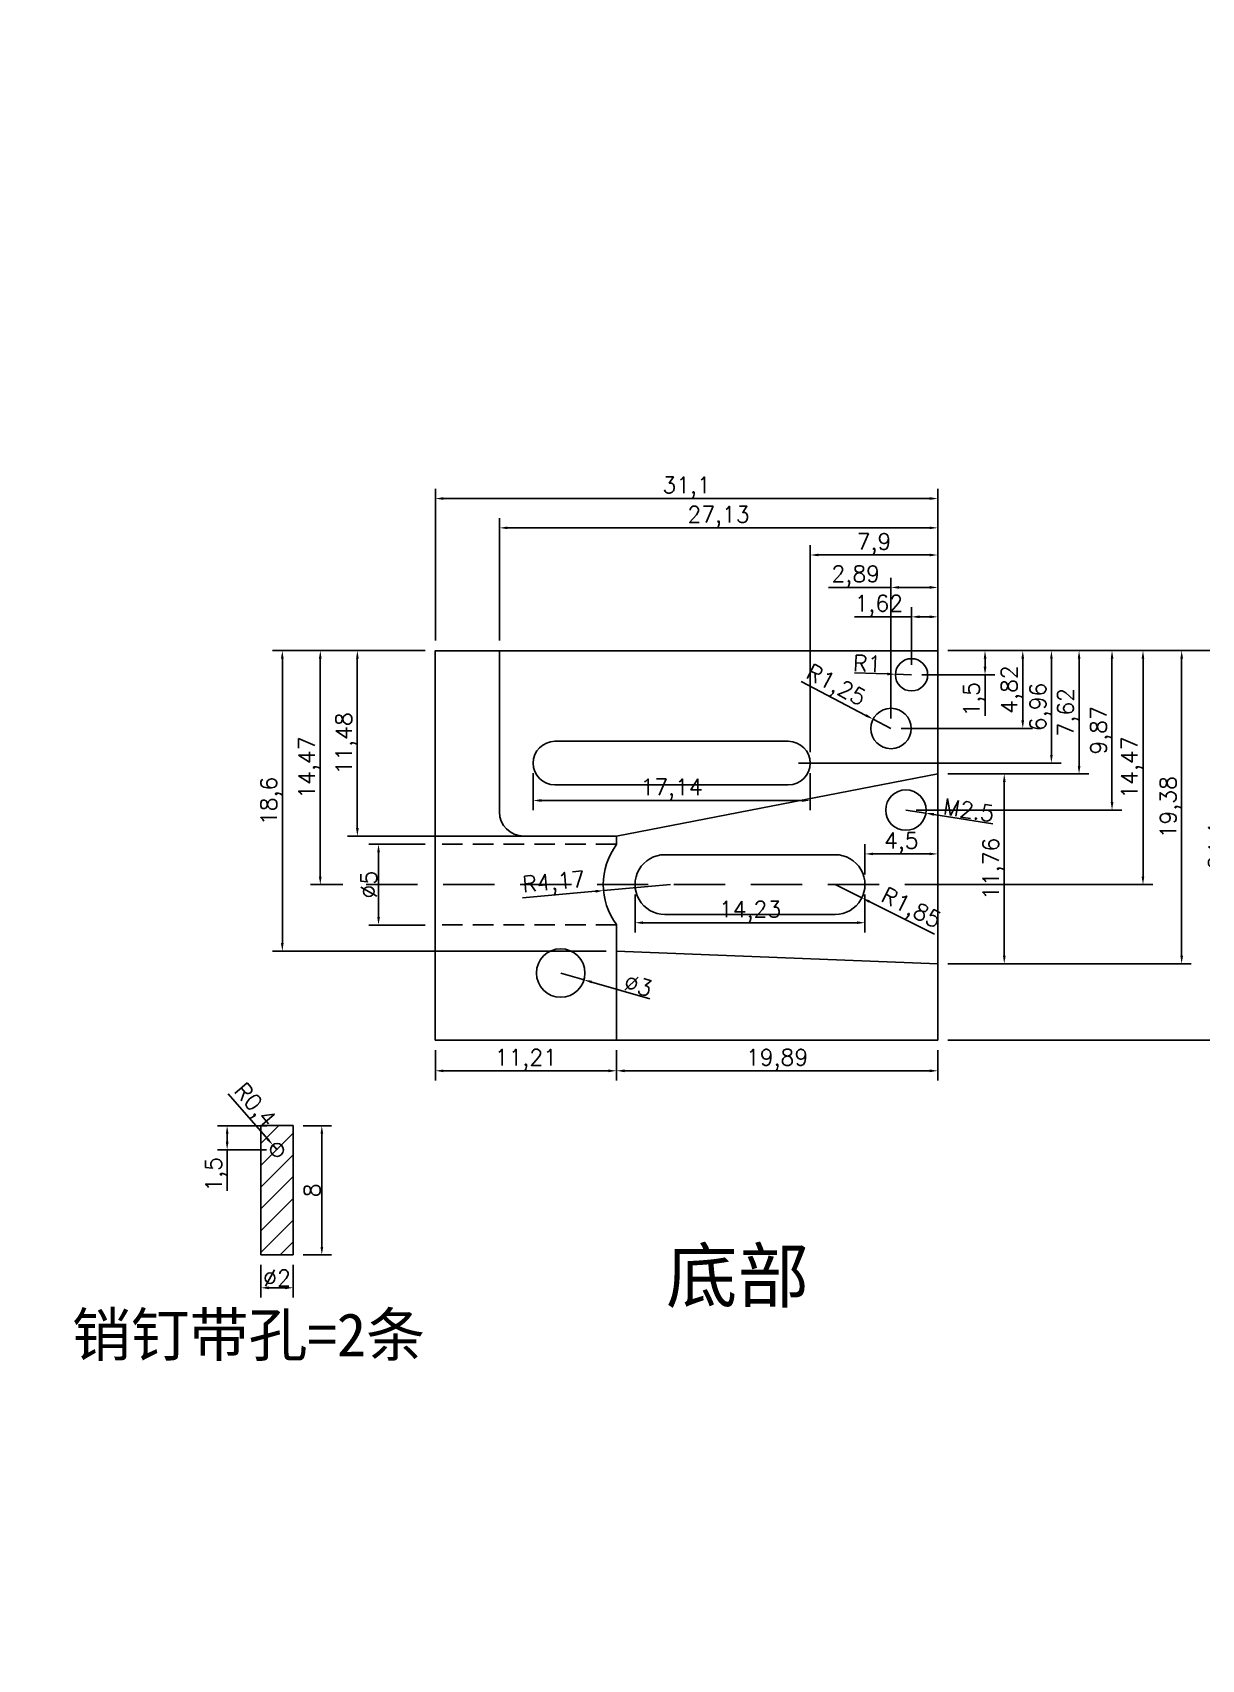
# Model space of a CAD drawing. Header units: millimetres. Extents: x 6817 to 10425, y -2870 to -164.
# Drawn here: x 9767.7 to 9840.1, y -640.4 to -539.7 of the extents above; entities that cross this region are included whole.
import ezdxf

# ---------------------------------------------------------------- set-up
doc = ezdxf.new("R2010")
doc.units = ezdxf.units.MM
doc.linetypes.add('HIDDEN', pattern=[9.525, 6.35, -3.175])
doc.layers.add('图层2', color=108, linetype='Continuous')
doc.styles.get("Standard").update_dxf_attribs({"font": 'txt', "bigfont": 'gbcbig.shx'})
doc.dimstyles.new('ISO-25', dxfattribs={"dimtxt": 1, "dimasz": 0.5, "dimexe": 0.6, "dimexo": 0.625, "dimgap": 0.1, "dimtad": 1, "dimtxsty": 'Standard', "dimcen": 2.5, "dimadec": 0, "dimazin": 0, "dimtfac": 1, "dimtmove": 0, "dimatfit": 3, "dimfxl": 1, "dimarcsym": 0})

# ---------------------------------------------------------------- blocks, each defined once
blk = doc.blocks.new('*D1187')
at = {"layer": 'Defpoints', "color": 0, "linetype": 'ByBlock', "transparency": 16777216}
for p in [(9800.42, -597.92), (9801.86, -598.34)]:
    blk.add_point(p, dxfattribs=at)
at = {"layer": '图层2', "color": 0, "linetype": 'ByBlock', "lineweight": -2, "transparency": 16777216}
for p, q in [((9800.42, -597.92), (9801.86, -598.34)), ((9805.94, -599.52), (9802.34, -598.48))]:
    blk.add_line(p, q, dxfattribs=at)
at = {"layer": '图层2', "color": 0, "linetype": 'ByBlock', "transparency": 16777216}
blk.add_solid([(9802.36, -598.4), (9802.31, -598.56), (9801.86, -598.34)], dxfattribs=at)
at = {"layer": '图层2', "color": 0, "linetype": 'ByBlock', "transparency": 16777216, "insert": (9805.21, -598.69), "char_height": 1, "attachment_point": 5, "rotation": 343.8826}
blk.add_mtext('%%C3', dxfattribs=at)
blk = doc.blocks.new('*D1188')
at = {"layer": 'Defpoints', "color": 0, "linetype": 'ByBlock', "transparency": 16777216}
for p in [(9817.4, -592.45), (9819.06, -593.27)]:
    blk.add_point(p, dxfattribs=at)
at = {"layer": '图层2', "color": 0, "linetype": 'ByBlock', "lineweight": -2, "transparency": 16777216}
for p, q in [((9817.4, -592.45), (9819.06, -593.27)), ((9823.56, -595.51), (9819.51, -593.49))]:
    blk.add_line(p, q, dxfattribs=at)
at = {"layer": '图层2', "color": 0, "linetype": 'ByBlock', "transparency": 16777216}
blk.add_solid([(9819.54, -593.42), (9819.47, -593.57), (9819.06, -593.27)], dxfattribs=at)
at = {"layer": '图层2', "color": 0, "linetype": 'ByBlock', "transparency": 16777216, "insert": (9822.06, -594), "char_height": 1, "attachment_point": 5, "rotation": 333.5368}
blk.add_mtext('R1,85', dxfattribs=at)
blk = doc.blocks.new('*D1189')
at = {"layer": 'Defpoints', "color": 0, "linetype": 'ByBlock', "transparency": 16777216}
for p in [(9821.78, -587.84), (9823.02, -588.03)]:
    blk.add_point(p, dxfattribs=at)
at = {"layer": '图层2', "color": 0, "linetype": 'ByBlock', "lineweight": -2, "transparency": 16777216}
for p, q in [((9821.78, -587.84), (9823.02, -588.03)), ((9827.17, -588.68), (9823.51, -588.11))]:
    blk.add_line(p, q, dxfattribs=at)
at = {"layer": '图层2', "color": 0, "linetype": 'ByBlock', "transparency": 16777216}
blk.add_solid([(9823.53, -588.02), (9823.5, -588.19), (9823.02, -588.03)], dxfattribs=at)
at = {"layer": '图层2', "color": 0, "linetype": 'ByBlock', "transparency": 16777216, "insert": (9825.68, -587.84), "char_height": 1, "attachment_point": 5, "rotation": 351.13}
blk.add_mtext('M2.5', dxfattribs=at)
blk = doc.blocks.new('*D1190')
at = {"layer": 'Defpoints', "color": 0, "linetype": 'ByBlock', "transparency": 16777216}
for p in [(9819.76, -582.21), (9820.86, -582.79)]:
    blk.add_point(p, dxfattribs=at)
at = {"layer": '图层2', "color": 0, "linetype": 'ByBlock', "lineweight": -2, "transparency": 16777216}
for p, q in [((9815.3, -579.88), (9819.31, -581.98)), ((9820.86, -582.79), (9819.76, -582.21))]:
    blk.add_line(p, q, dxfattribs=at)
at = {"layer": '图层2', "color": 0, "linetype": 'ByBlock', "transparency": 16777216}
blk.add_solid([(9819.35, -581.9), (9819.27, -582.05), (9819.76, -582.21)], dxfattribs=at)
at = {"layer": '图层2', "color": 0, "linetype": 'ByBlock', "transparency": 16777216, "insert": (9817.4, -580.21), "char_height": 1, "attachment_point": 5, "rotation": 332.3998}
blk.add_mtext('R1,25', dxfattribs=at)
blk = doc.blocks.new('*D1191')
at = {"layer": 'Defpoints', "color": 0, "linetype": 'ByBlock', "transparency": 16777216}
for p in [(9803.07, -592.82), (9807.22, -592.45)]:
    blk.add_point(p, dxfattribs=at)
at = {"layer": '图层2', "color": 0, "linetype": 'ByBlock', "lineweight": -2, "transparency": 16777216}
for p, q in [((9798.05, -593.27), (9802.57, -592.86)), ((9807.22, -592.45), (9803.07, -592.82))]:
    blk.add_line(p, q, dxfattribs=at)
at = {"layer": '图层2', "color": 0, "linetype": 'ByBlock', "transparency": 16777216}
blk.add_solid([(9802.56, -592.78), (9802.58, -592.95), (9803.07, -592.82)], dxfattribs=at)
at = {"layer": '图层2', "color": 0, "linetype": 'ByBlock', "transparency": 16777216, "insert": (9800, -592.41), "char_height": 1, "attachment_point": 5, "rotation": 5.1268}
blk.add_mtext('R4,17', dxfattribs=at)
blk = doc.blocks.new('*D1192')
at = {"layer": 'Defpoints', "color": 0, "linetype": 'ByBlock', "transparency": 16777216}
for p in [(9805.02, -592.45), (9819.25, -592.45), (9805.02, -594.81)]:
    blk.add_point(p, dxfattribs=at)
at = {"layer": '图层2', "color": 0, "linetype": 'ByBlock', "lineweight": -2, "transparency": 16777216}
for p, q in [((9805.02, -593.07), (9805.02, -595.41)), ((9819.25, -593.07), (9819.25, -595.41)), ((9818.75, -594.81), (9805.52, -594.81))]:
    blk.add_line(p, q, dxfattribs=at)
at = {"layer": '图层2', "color": 0, "linetype": 'ByBlock', "transparency": 16777216}
for points in [[(9805.52, -594.72), (9805.52, -594.89), (9805.02, -594.81)], [(9818.75, -594.72), (9818.75, -594.89), (9819.25, -594.81)]]:
    blk.add_solid(points, dxfattribs=at)
at = {"layer": '图层2', "color": 0, "linetype": 'ByBlock', "transparency": 16777216, "insert": (9812.14, -594.12), "char_height": 1, "attachment_point": 5}
blk.add_mtext('14,23', dxfattribs=at)
blk = doc.blocks.new('*D1193')
at = {"layer": 'Defpoints', "color": 0, "linetype": 'ByBlock', "transparency": 16777216}
for p in [(9798.71, -584.93), (9815.86, -584.93), (9798.71, -587.24)]:
    blk.add_point(p, dxfattribs=at)
at = {"layer": '图层2', "color": 0, "linetype": 'ByBlock', "lineweight": -2, "transparency": 16777216}
for p, q in [((9798.71, -585.56), (9798.71, -587.84)), ((9815.86, -585.56), (9815.86, -587.84)), ((9815.36, -587.24), (9799.21, -587.24))]:
    blk.add_line(p, q, dxfattribs=at)
at = {"layer": '图层2', "color": 0, "linetype": 'ByBlock', "transparency": 16777216}
for points in [[(9799.21, -587.16), (9799.21, -587.33), (9798.71, -587.24)], [(9815.36, -587.16), (9815.36, -587.33), (9815.86, -587.24)]]:
    blk.add_solid(points, dxfattribs=at)
at = {"layer": '图层2', "color": 0, "linetype": 'ByBlock', "transparency": 16777216, "insert": (9807.28, -586.56), "char_height": 1, "attachment_point": 5}
blk.add_mtext('17,14', dxfattribs=at)
blk = doc.blocks.new('*D1194')
at = {"layer": 'Defpoints', "color": 0, "linetype": 'ByBlock', "transparency": 16777216}
for p in [(9823.76, -577.97), (9822.13, -579.47), (9826.68, -579.47)]:
    blk.add_point(p, dxfattribs=at)
at = {"layer": '图层2', "color": 0, "linetype": 'ByBlock', "lineweight": -2, "transparency": 16777216}
for p, q in [((9824.38, -577.97), (9827.28, -577.97)), ((9826.68, -578.47), (9826.68, -578.97)), ((9822.76, -579.47), (9827.28, -579.47)), ((9826.68, -579.47), (9826.68, -582))]:
    blk.add_line(p, q, dxfattribs=at)
at = {"layer": '图层2', "color": 0, "linetype": 'ByBlock', "transparency": 16777216}
for points in [[(9826.6, -578.47), (9826.77, -578.47), (9826.68, -577.97)], [(9826.6, -578.97), (9826.77, -578.97), (9826.68, -579.47)]]:
    blk.add_solid(points, dxfattribs=at)
at = {"layer": '图层2', "color": 0, "linetype": 'ByBlock', "transparency": 16777216, "insert": (9826, -580.98), "char_height": 1, "attachment_point": 5, "rotation": 90}
blk.add_mtext('1,5', dxfattribs=at)
blk = doc.blocks.new('*D1195')
at = {"layer": 'Defpoints', "color": 0, "linetype": 'ByBlock', "transparency": 16777216}
for p in [(9823.76, -577.97), (9820.86, -582.79), (9829.02, -582.79)]:
    blk.add_point(p, dxfattribs=at)
at = {"layer": '图层2', "color": 0, "linetype": 'ByBlock', "lineweight": -2, "transparency": 16777216}
for p, q in [((9824.38, -577.97), (9829.62, -577.97)), ((9829.02, -578.47), (9829.02, -582.29)), ((9821.49, -582.79), (9829.62, -582.79))]:
    blk.add_line(p, q, dxfattribs=at)
at = {"layer": '图层2', "color": 0, "linetype": 'ByBlock', "transparency": 16777216}
for points in [[(9828.93, -578.47), (9829.1, -578.47), (9829.02, -577.97)], [(9828.93, -582.29), (9829.1, -582.29), (9829.02, -582.79)]]:
    blk.add_solid(points, dxfattribs=at)
at = {"layer": '图层2', "color": 0, "linetype": 'ByBlock', "transparency": 16777216, "insert": (9828.33, -580.38), "char_height": 1, "attachment_point": 5, "rotation": 90}
blk.add_mtext('4,82', dxfattribs=at)
blk = doc.blocks.new('*D710')
at = {"layer": 'Defpoints', "color": 0, "linetype": 'ByBlock', "transparency": 16777216}
for p in [(9823.76, -577.97), (9814.51, -584.93), (9830.79, -584.93)]:
    blk.add_point(p, dxfattribs=at)
at = {"layer": '图层2', "color": 0, "linetype": 'ByBlock', "lineweight": -2, "transparency": 16777216}
for p, q in [((9824.38, -577.97), (9831.39, -577.97)), ((9830.79, -578.47), (9830.79, -584.43)), ((9815.13, -584.93), (9831.39, -584.93))]:
    blk.add_line(p, q, dxfattribs=at)
at = {"layer": '图层2', "color": 0, "linetype": 'ByBlock', "transparency": 16777216}
for points in [[(9830.71, -578.47), (9830.87, -578.47), (9830.79, -577.97)], [(9830.71, -584.43), (9830.87, -584.43), (9830.79, -584.93)]]:
    blk.add_solid(points, dxfattribs=at)
at = {"layer": '图层2', "color": 0, "linetype": 'ByBlock', "transparency": 16777216, "insert": (9830.11, -581.45), "char_height": 1, "attachment_point": 5, "rotation": 90}
blk.add_mtext('6,96', dxfattribs=at)
blk = doc.blocks.new('*D711')
at = {"layer": 'Defpoints', "color": 0, "linetype": 'ByBlock', "transparency": 16777216}
for p in [(9823.76, -577.97), (9821.78, -587.84), (9834.54, -587.84)]:
    blk.add_point(p, dxfattribs=at)
at = {"layer": '图层2', "color": 0, "linetype": 'ByBlock', "lineweight": -2, "transparency": 16777216}
for p, q in [((9824.38, -577.97), (9835.14, -577.97)), ((9834.54, -578.47), (9834.54, -587.34)), ((9822.41, -587.84), (9835.14, -587.84))]:
    blk.add_line(p, q, dxfattribs=at)
at = {"layer": '图层2', "color": 0, "linetype": 'ByBlock', "transparency": 16777216}
for points in [[(9834.46, -578.47), (9834.63, -578.47), (9834.54, -577.97)], [(9834.46, -587.34), (9834.63, -587.34), (9834.54, -587.84)]]:
    blk.add_solid(points, dxfattribs=at)
at = {"layer": '图层2', "color": 0, "linetype": 'ByBlock', "transparency": 16777216, "insert": (9833.86, -582.9), "char_height": 1, "attachment_point": 5, "rotation": 90}
blk.add_mtext('9,87', dxfattribs=at)
blk = doc.blocks.new('*D1196')
at = {"layer": 'Defpoints', "color": 0, "linetype": 'ByBlock', "transparency": 16777216}
for p in [(9823.76, -577.97), (9823.76, -592.45), (9836.46, -592.45)]:
    blk.add_point(p, dxfattribs=at)
at = {"layer": '图层2', "color": 0, "linetype": 'ByBlock', "lineweight": -2, "transparency": 16777216}
for p, q in [((9824.38, -577.97), (9837.06, -577.97)), ((9836.46, -578.47), (9836.46, -591.95)), ((9824.38, -592.45), (9837.06, -592.45))]:
    blk.add_line(p, q, dxfattribs=at)
at = {"layer": '图层2', "color": 0, "linetype": 'ByBlock', "transparency": 16777216}
for points in [[(9836.37, -578.47), (9836.54, -578.47), (9836.46, -577.97)], [(9836.37, -591.95), (9836.54, -591.95), (9836.46, -592.45)]]:
    blk.add_solid(points, dxfattribs=at)
at = {"layer": '图层2', "color": 0, "linetype": 'ByBlock', "transparency": 16777216, "insert": (9835.77, -585.21), "char_height": 1, "attachment_point": 5, "rotation": 90}
blk.add_mtext('14,47', dxfattribs=at)
blk = doc.blocks.new('*D1197')
at = {"layer": 'Defpoints', "color": 0, "linetype": 'ByBlock', "transparency": 16777216}
for p in [(9823.76, -577.97), (9823.76, -602.07), (9841.84, -602.07)]:
    blk.add_point(p, dxfattribs=at)
at = {"layer": '图层2', "color": 0, "linetype": 'ByBlock', "lineweight": -2, "transparency": 16777216}
for p, q in [((9824.38, -577.97), (9842.44, -577.97)), ((9841.84, -578.47), (9841.84, -601.57)), ((9824.38, -602.07), (9842.44, -602.07))]:
    blk.add_line(p, q, dxfattribs=at)
at = {"layer": '图层2', "color": 0, "linetype": 'ByBlock', "transparency": 16777216}
for points in [[(9841.76, -578.47), (9841.93, -578.47), (9841.84, -577.97)], [(9841.76, -601.57), (9841.93, -601.57), (9841.84, -602.07)]]:
    blk.add_solid(points, dxfattribs=at)
at = {"layer": '图层2', "color": 0, "linetype": 'ByBlock', "transparency": 16777216, "insert": (9841.16, -590.02), "char_height": 1, "attachment_point": 5, "rotation": 90}
blk.add_mtext('24,1', dxfattribs=at)
blk = doc.blocks.new('*D1198')
at = {"layer": 'Defpoints', "color": 0, "linetype": 'ByBlock', "transparency": 16777216}
for p in [(9823.76, -585.6), (9827.87, -585.6), (9823.76, -597.35)]:
    blk.add_point(p, dxfattribs=at)
at = {"layer": '图层2', "color": 0, "linetype": 'ByBlock', "lineweight": -2, "transparency": 16777216}
for p, q in [((9824.38, -585.6), (9828.47, -585.6)), ((9827.87, -596.85), (9827.87, -586.1)), ((9824.38, -597.35), (9828.47, -597.35))]:
    blk.add_line(p, q, dxfattribs=at)
at = {"layer": '图层2', "color": 0, "linetype": 'ByBlock', "transparency": 16777216}
for points in [[(9827.79, -586.1), (9827.96, -586.1), (9827.87, -585.6)], [(9827.79, -596.85), (9827.96, -596.85), (9827.87, -597.35)]]:
    blk.add_solid(points, dxfattribs=at)
at = {"layer": '图层2', "color": 0, "linetype": 'ByBlock', "transparency": 16777216, "insert": (9827.19, -591.47), "char_height": 1, "attachment_point": 5, "rotation": 90}
blk.add_mtext('11,76', dxfattribs=at)
blk = doc.blocks.new('*D712')
at = {"layer": 'Defpoints', "color": 0, "linetype": 'ByBlock', "transparency": 16777216}
for p in [(9822.13, -575.88), (9823.76, -577.97), (9822.13, -579.47)]:
    blk.add_point(p, dxfattribs=at)
at = {"layer": '图层2', "color": 0, "linetype": 'ByBlock', "lineweight": -2, "transparency": 16777216}
for p, q in [((9822.13, -575.88), (9818.6, -575.88)), ((9822.13, -578.84), (9822.13, -575.28)), ((9823.26, -575.88), (9822.63, -575.88)), ((9823.76, -577.35), (9823.76, -575.28))]:
    blk.add_line(p, q, dxfattribs=at)
at = {"layer": '图层2', "color": 0, "linetype": 'ByBlock', "transparency": 16777216}
for points in [[(9822.63, -575.79), (9822.63, -575.96), (9822.13, -575.88)], [(9823.26, -575.79), (9823.26, -575.96), (9823.76, -575.88)]]:
    blk.add_solid(points, dxfattribs=at)
at = {"layer": '图层2', "color": 0, "linetype": 'ByBlock', "transparency": 16777216, "insert": (9820.11, -575.19), "char_height": 1, "attachment_point": 5}
blk.add_mtext('1,62', dxfattribs=at)
blk = doc.blocks.new('*D713')
at = {"layer": 'Defpoints', "color": 0, "linetype": 'ByBlock', "transparency": 16777216}
for p in [(9820.86, -574.06), (9823.76, -577.97), (9820.86, -582.79)]:
    blk.add_point(p, dxfattribs=at)
at = {"layer": '图层2', "color": 0, "linetype": 'ByBlock', "lineweight": -2, "transparency": 16777216}
for p, q in [((9820.86, -582.16), (9820.86, -573.46)), ((9823.76, -577.35), (9823.76, -573.46)), ((9820.86, -574.06), (9817, -574.06)), ((9823.26, -574.06), (9821.36, -574.06))]:
    blk.add_line(p, q, dxfattribs=at)
at = {"layer": '图层2', "color": 0, "linetype": 'ByBlock', "transparency": 16777216}
for points in [[(9821.36, -573.97), (9821.36, -574.14), (9820.86, -574.06)], [(9823.26, -573.97), (9823.26, -574.14), (9823.76, -574.06)]]:
    blk.add_solid(points, dxfattribs=at)
at = {"layer": '图层2', "color": 0, "linetype": 'ByBlock', "transparency": 16777216, "insert": (9818.68, -573.37), "char_height": 1, "attachment_point": 5}
blk.add_mtext('2,89', dxfattribs=at)
blk = doc.blocks.new('*D1199')
at = {"layer": 'Defpoints', "color": 0, "linetype": 'ByBlock', "transparency": 16777216}
for p in [(9815.86, -572.05), (9815.86, -584.88), (9823.76, -584.58)]:
    blk.add_point(p, dxfattribs=at)
at = {"layer": '图层2', "color": 0, "linetype": 'ByBlock', "lineweight": -2, "transparency": 16777216}
for p, q in [((9815.86, -584.25), (9815.86, -571.45)), ((9823.76, -583.95), (9823.76, -571.45)), ((9823.26, -572.05), (9816.36, -572.05))]:
    blk.add_line(p, q, dxfattribs=at)
at = {"layer": '图层2', "color": 0, "linetype": 'ByBlock', "transparency": 16777216}
for points in [[(9816.36, -571.97), (9816.36, -572.13), (9815.86, -572.05)], [(9823.26, -571.97), (9823.26, -572.13), (9823.76, -572.05)]]:
    blk.add_solid(points, dxfattribs=at)
at = {"layer": '图层2', "color": 0, "linetype": 'ByBlock', "transparency": 16777216, "insert": (9819.81, -571.37), "char_height": 1, "attachment_point": 5}
blk.add_mtext('7,9', dxfattribs=at)
blk = doc.blocks.new('*D1200')
at = {"layer": 'Defpoints', "color": 0, "linetype": 'ByBlock', "transparency": 16777216}
for p in [(9819.25, -590.55), (9819.25, -592.45), (9823.76, -592.45)]:
    blk.add_point(p, dxfattribs=at)
at = {"layer": '图层2', "color": 0, "linetype": 'ByBlock', "lineweight": -2, "transparency": 16777216}
for p, q in [((9819.25, -591.82), (9819.25, -589.95)), ((9823.76, -591.82), (9823.76, -589.95)), ((9823.26, -590.55), (9819.75, -590.55))]:
    blk.add_line(p, q, dxfattribs=at)
at = {"layer": '图层2', "color": 0, "linetype": 'ByBlock', "transparency": 16777216}
for points in [[(9819.75, -590.47), (9819.75, -590.63), (9819.25, -590.55)], [(9823.26, -590.47), (9823.26, -590.63), (9823.76, -590.55)]]:
    blk.add_solid(points, dxfattribs=at)
at = {"layer": '图层2', "color": 0, "linetype": 'ByBlock', "transparency": 16777216, "insert": (9821.5, -589.87), "char_height": 1, "attachment_point": 5}
blk.add_mtext('4,5', dxfattribs=at)
blk = doc.blocks.new('*D1201')
at = {"layer": 'Defpoints', "color": 0, "linetype": 'ByBlock', "transparency": 16777216}
for p in [(9803.87, -602.07), (9823.76, -602.07), (9803.87, -603.97)]:
    blk.add_point(p, dxfattribs=at)
at = {"layer": '图层2', "color": 0, "linetype": 'ByBlock', "lineweight": -2, "transparency": 16777216}
for p, q in [((9803.87, -602.7), (9803.87, -604.57)), ((9823.76, -602.7), (9823.76, -604.57)), ((9823.26, -603.97), (9804.37, -603.97))]:
    blk.add_line(p, q, dxfattribs=at)
at = {"layer": '图层2', "color": 0, "linetype": 'ByBlock', "transparency": 16777216}
for points in [[(9804.37, -603.89), (9804.37, -604.06), (9803.87, -603.97)], [(9823.26, -603.89), (9823.26, -604.06), (9823.76, -603.97)]]:
    blk.add_solid(points, dxfattribs=at)
at = {"layer": '图层2', "color": 0, "linetype": 'ByBlock', "transparency": 16777216, "insert": (9813.81, -603.29), "char_height": 1, "attachment_point": 5}
blk.add_mtext('19,89', dxfattribs=at)
blk = doc.blocks.new('*D714')
at = {"layer": 'Defpoints', "color": 0, "linetype": 'ByBlock', "transparency": 16777216}
for p in [(9792.66, -602.07), (9803.87, -602.07), (9792.66, -603.97)]:
    blk.add_point(p, dxfattribs=at)
at = {"layer": '图层2', "color": 0, "linetype": 'ByBlock', "lineweight": -2, "transparency": 16777216}
for p, q in [((9792.66, -602.7), (9792.66, -604.57)), ((9803.87, -602.7), (9803.87, -604.57)), ((9803.37, -603.97), (9793.16, -603.97))]:
    blk.add_line(p, q, dxfattribs=at)
at = {"layer": '图层2', "color": 0, "linetype": 'ByBlock', "transparency": 16777216}
for points in [[(9793.16, -603.89), (9793.16, -604.06), (9792.66, -603.97)], [(9803.37, -603.89), (9803.37, -604.06), (9803.87, -603.97)]]:
    blk.add_solid(points, dxfattribs=at)
at = {"layer": '图层2', "color": 0, "linetype": 'ByBlock', "transparency": 16777216, "insert": (9798.26, -603.29), "char_height": 1, "attachment_point": 5}
blk.add_mtext('11,21', dxfattribs=at)
blk = doc.blocks.new('*D715')
at = {"layer": 'Defpoints', "color": 0, "linetype": 'ByBlock', "transparency": 16777216}
for p in [(9789.14, -589.95), (9792.66, -589.95), (9792.66, -594.95)]:
    blk.add_point(p, dxfattribs=at)
at = {"layer": '图层2', "color": 0, "linetype": 'ByBlock', "lineweight": -2, "transparency": 16777216}
for p, q in [((9792.03, -589.95), (9788.54, -589.95)), ((9789.14, -594.45), (9789.14, -590.45)), ((9792.03, -594.95), (9788.54, -594.95))]:
    blk.add_line(p, q, dxfattribs=at)
at = {"layer": '图层2', "color": 0, "linetype": 'ByBlock', "transparency": 16777216}
for points in [[(9789.06, -590.45), (9789.23, -590.45), (9789.14, -589.95)], [(9789.06, -594.45), (9789.23, -594.45), (9789.14, -594.95)]]:
    blk.add_solid(points, dxfattribs=at)
at = {"layer": '图层2', "color": 0, "linetype": 'ByBlock', "transparency": 16777216, "insert": (9788.54, -592.45), "char_height": 1, "attachment_point": 5, "rotation": 90}
blk.add_mtext('%%C5', dxfattribs=at)
blk = doc.blocks.new('*D1202')
at = {"layer": 'Defpoints', "color": 0, "linetype": 'ByBlock', "transparency": 16777216}
for p in [(9821.13, -579.43), (9822.13, -579.47)]:
    blk.add_point(p, dxfattribs=at)
at = {"layer": '图层2', "color": 0, "linetype": 'ByBlock', "lineweight": -2, "transparency": 16777216}
for p, q in [((9818.6, -579.34), (9820.63, -579.41)), ((9822.13, -579.47), (9821.13, -579.43))]:
    blk.add_line(p, q, dxfattribs=at)
at = {"layer": '图层2', "color": 0, "linetype": 'ByBlock', "transparency": 16777216}
blk.add_solid([(9820.64, -579.33), (9820.63, -579.5), (9821.13, -579.43)], dxfattribs=at)
at = {"layer": '图层2', "color": 0, "linetype": 'ByBlock', "transparency": 16777216, "insert": (9819.39, -578.77), "char_height": 1, "attachment_point": 5, "rotation": 357.9373}
blk.add_mtext('R1', dxfattribs=at)
blk = doc.blocks.new('*D1203')
at = {"layer": 'Defpoints', "color": 0, "linetype": 'ByBlock', "transparency": 16777216}
for p in [(9796.62, -570.37), (9796.62, -577.97), (9823.76, -577.97)]:
    blk.add_point(p, dxfattribs=at)
at = {"layer": '图层2', "color": 0, "linetype": 'ByBlock', "lineweight": -2, "transparency": 16777216}
for p, q in [((9796.62, -577.35), (9796.62, -569.77)), ((9823.76, -577.35), (9823.76, -569.77)), ((9823.26, -570.37), (9797.12, -570.37))]:
    blk.add_line(p, q, dxfattribs=at)
at = {"layer": '图层2', "color": 0, "linetype": 'ByBlock', "transparency": 16777216}
for points in [[(9797.12, -570.29), (9797.12, -570.45), (9796.62, -570.37)], [(9823.26, -570.29), (9823.26, -570.45), (9823.76, -570.37)]]:
    blk.add_solid(points, dxfattribs=at)
at = {"layer": '图层2', "color": 0, "linetype": 'ByBlock', "transparency": 16777216, "insert": (9810.19, -569.69), "char_height": 1, "attachment_point": 5}
blk.add_mtext('27,13', dxfattribs=at)
blk = doc.blocks.new('*D1204')
at = {"layer": 'Defpoints', "color": 0, "linetype": 'ByBlock', "transparency": 16777216}
for p in [(9792.66, -568.56), (9792.66, -577.97), (9823.76, -577.97)]:
    blk.add_point(p, dxfattribs=at)
at = {"layer": '图层2', "color": 0, "linetype": 'ByBlock', "lineweight": -2, "transparency": 16777216}
for p, q in [((9792.66, -577.35), (9792.66, -567.96)), ((9823.26, -568.56), (9793.16, -568.56)), ((9823.76, -577.35), (9823.76, -567.96))]:
    blk.add_line(p, q, dxfattribs=at)
at = {"layer": '图层2', "color": 0, "linetype": 'ByBlock', "transparency": 16777216}
for points in [[(9793.16, -568.47), (9793.16, -568.64), (9792.66, -568.56)], [(9823.26, -568.47), (9823.26, -568.64), (9823.76, -568.56)]]:
    blk.add_solid(points, dxfattribs=at)
at = {"layer": '图层2', "color": 0, "linetype": 'ByBlock', "transparency": 16777216, "insert": (9808.21, -567.87), "char_height": 1, "attachment_point": 5}
blk.add_mtext('31,1', dxfattribs=at)
blk = doc.blocks.new('*D1205')
at = {"layer": 'Defpoints', "color": 0, "linetype": 'ByBlock', "transparency": 16777216}
for p in [(9792.66, -577.97), (9787.83, -589.45), (9799.29, -589.45)]:
    blk.add_point(p, dxfattribs=at)
at = {"layer": '图层2', "color": 0, "linetype": 'ByBlock', "lineweight": -2, "transparency": 16777216}
for p, q in [((9792.03, -577.97), (9787.23, -577.97)), ((9787.83, -578.47), (9787.83, -588.95)), ((9798.66, -589.45), (9787.23, -589.45))]:
    blk.add_line(p, q, dxfattribs=at)
at = {"layer": '图层2', "color": 0, "linetype": 'ByBlock', "transparency": 16777216}
for points in [[(9787.75, -578.47), (9787.92, -578.47), (9787.83, -577.97)], [(9787.75, -588.95), (9787.92, -588.95), (9787.83, -589.45)]]:
    blk.add_solid(points, dxfattribs=at)
at = {"layer": '图层2', "color": 0, "linetype": 'ByBlock', "transparency": 16777216, "insert": (9787.15, -583.71), "char_height": 1, "attachment_point": 5, "rotation": 90}
blk.add_mtext('11,48', dxfattribs=at)
blk = doc.blocks.new('*D716')
at = {"layer": 'Defpoints', "color": 0, "linetype": 'ByBlock', "transparency": 16777216}
for p in [(9792.66, -577.97), (9785.54, -592.45), (9787.56, -592.45)]:
    blk.add_point(p, dxfattribs=at)
at = {"layer": '图层2', "color": 0, "linetype": 'ByBlock', "lineweight": -2, "transparency": 16777216}
for p, q in [((9792.03, -577.97), (9784.94, -577.97)), ((9785.54, -578.47), (9785.54, -591.95)), ((9786.93, -592.45), (9784.94, -592.45))]:
    blk.add_line(p, q, dxfattribs=at)
at = {"layer": '图层2', "color": 0, "linetype": 'ByBlock', "transparency": 16777216}
for points in [[(9785.45, -578.47), (9785.62, -578.47), (9785.54, -577.97)], [(9785.45, -591.95), (9785.62, -591.95), (9785.54, -592.45)]]:
    blk.add_solid(points, dxfattribs=at)
at = {"layer": '图层2', "color": 0, "linetype": 'ByBlock', "transparency": 16777216, "insert": (9784.85, -585.21), "char_height": 1, "attachment_point": 5, "rotation": 90}
blk.add_mtext('14,47', dxfattribs=at)
blk = doc.blocks.new('*D717')
at = {"layer": 'Defpoints', "color": 0, "linetype": 'ByBlock', "transparency": 16777216}
for p in [(9823.76, -577.97), (9823.76, -585.6), (9832.5, -585.6)]:
    blk.add_point(p, dxfattribs=at)
at = {"layer": '图层2', "color": 0, "linetype": 'ByBlock', "lineweight": -2, "transparency": 16777216}
for p, q in [((9824.38, -577.97), (9833.1, -577.97)), ((9832.5, -578.47), (9832.5, -585.1)), ((9824.38, -585.6), (9833.1, -585.6))]:
    blk.add_line(p, q, dxfattribs=at)
at = {"layer": '图层2', "color": 0, "linetype": 'ByBlock', "transparency": 16777216}
for points in [[(9832.42, -578.47), (9832.59, -578.47), (9832.5, -577.97)], [(9832.42, -585.1), (9832.59, -585.1), (9832.5, -585.6)]]:
    blk.add_solid(points, dxfattribs=at)
at = {"layer": '图层2', "color": 0, "linetype": 'ByBlock', "transparency": 16777216, "insert": (9831.82, -581.78), "char_height": 1, "attachment_point": 5, "rotation": 90}
blk.add_mtext('7,62', dxfattribs=at)
blk = doc.blocks.new('*D718')
at = {"layer": 'Defpoints', "color": 0, "linetype": 'ByBlock', "transparency": 16777216}
for p in [(9823.76, -577.97), (9823.76, -597.35), (9838.85, -597.35)]:
    blk.add_point(p, dxfattribs=at)
at = {"layer": '图层2', "color": 0, "linetype": 'ByBlock', "lineweight": -2, "transparency": 16777216}
for p, q in [((9824.38, -577.97), (9839.45, -577.97)), ((9838.85, -578.47), (9838.85, -596.85)), ((9824.38, -597.35), (9839.45, -597.35))]:
    blk.add_line(p, q, dxfattribs=at)
at = {"layer": '图层2', "color": 0, "linetype": 'ByBlock', "transparency": 16777216}
for points in [[(9838.77, -578.47), (9838.94, -578.47), (9838.85, -577.97)], [(9838.77, -596.85), (9838.94, -596.85), (9838.85, -597.35)]]:
    blk.add_solid(points, dxfattribs=at)
at = {"layer": '图层2', "color": 0, "linetype": 'ByBlock', "transparency": 16777216, "insert": (9838.17, -587.66), "char_height": 1, "attachment_point": 5, "rotation": 90}
blk.add_mtext('19,38', dxfattribs=at)
blk = doc.blocks.new('*D1206')
at = {"layer": 'Defpoints', "color": 0, "linetype": 'ByBlock', "transparency": 16777216}
for p in [(9792.66, -577.97), (9783.19, -596.57), (9803.87, -596.57)]:
    blk.add_point(p, dxfattribs=at)
at = {"layer": '图层2', "color": 0, "linetype": 'ByBlock', "lineweight": -2, "transparency": 16777216}
for p, q in [((9792.03, -577.97), (9782.59, -577.97)), ((9783.19, -578.47), (9783.19, -596.07)), ((9803.24, -596.57), (9782.59, -596.57))]:
    blk.add_line(p, q, dxfattribs=at)
at = {"layer": '图层2', "color": 0, "linetype": 'ByBlock', "transparency": 16777216}
for points in [[(9783.1, -578.47), (9783.27, -578.47), (9783.19, -577.97)], [(9783.1, -596.07), (9783.27, -596.07), (9783.19, -596.57)]]:
    blk.add_solid(points, dxfattribs=at)
at = {"layer": '图层2', "color": 0, "linetype": 'ByBlock', "transparency": 16777216, "insert": (9782.5, -587.27), "char_height": 1, "attachment_point": 5, "rotation": 90}
blk.add_mtext('18,6', dxfattribs=at)
blk = doc.blocks.new('*D1207')
at = {"layer": 'Defpoints', "color": 0, "linetype": 'ByBlock', "transparency": 16777216}
for p in [(9781.86, -615.37), (9783.86, -615.37), (9781.86, -617.4)]:
    blk.add_point(p, dxfattribs=at)
at = {"layer": '图层2', "color": 0, "linetype": 'ByBlock', "lineweight": -2, "transparency": 16777216}
for p, q in [((9781.86, -615.99), (9781.86, -618)), ((9783.86, -615.99), (9783.86, -618)), ((9783.36, -617.4), (9782.36, -617.4))]:
    blk.add_line(p, q, dxfattribs=at)
at = {"layer": '图层2', "color": 0, "linetype": 'ByBlock', "transparency": 16777216}
for points in [[(9782.36, -617.32), (9782.36, -617.49), (9781.86, -617.4)], [(9783.36, -617.32), (9783.36, -617.49), (9783.86, -617.4)]]:
    blk.add_solid(points, dxfattribs=at)
at = {"layer": '图层2', "color": 0, "linetype": 'ByBlock', "transparency": 16777216, "insert": (9782.86, -616.8), "char_height": 1, "attachment_point": 5}
blk.add_mtext('%%C2', dxfattribs=at)
blk = doc.blocks.new('*D1208')
at = {"layer": 'Defpoints', "color": 0, "linetype": 'ByBlock', "transparency": 16777216}
for p in [(9783.86, -607.37), (9783.86, -615.37), (9785.63, -615.37)]:
    blk.add_point(p, dxfattribs=at)
at = {"layer": '图层2', "color": 0, "linetype": 'ByBlock', "lineweight": -2, "transparency": 16777216}
for p, q in [((9784.48, -607.37), (9786.23, -607.37)), ((9785.63, -607.87), (9785.63, -614.87)), ((9784.48, -615.37), (9786.23, -615.37))]:
    blk.add_line(p, q, dxfattribs=at)
at = {"layer": '图层2', "color": 0, "linetype": 'ByBlock', "transparency": 16777216}
for points in [[(9785.55, -607.87), (9785.72, -607.87), (9785.63, -607.37)], [(9785.55, -614.87), (9785.72, -614.87), (9785.63, -615.37)]]:
    blk.add_solid(points, dxfattribs=at)
at = {"layer": '图层2', "color": 0, "linetype": 'ByBlock', "transparency": 16777216, "insert": (9785.03, -611.37), "char_height": 1, "attachment_point": 5, "rotation": 90}
blk.add_mtext('8', dxfattribs=at)
blk = doc.blocks.new('*D1209')
at = {"layer": 'Defpoints', "color": 0, "linetype": 'ByBlock', "transparency": 16777216}
for p in [(9782.86, -607.37), (9779.77, -608.86), (9782.83, -608.86)]:
    blk.add_point(p, dxfattribs=at)
at = {"layer": '图层2', "color": 0, "linetype": 'ByBlock', "lineweight": -2, "transparency": 16777216}
for p, q in [((9782.23, -607.37), (9779.17, -607.37)), ((9779.77, -607.87), (9779.77, -608.36)), ((9782.2, -608.86), (9779.17, -608.86)), ((9779.77, -608.86), (9779.77, -611.4))]:
    blk.add_line(p, q, dxfattribs=at)
at = {"layer": '图层2', "color": 0, "linetype": 'ByBlock', "transparency": 16777216}
for points in [[(9779.69, -607.87), (9779.86, -607.87), (9779.77, -607.37)], [(9779.69, -608.36), (9779.86, -608.36), (9779.77, -608.86)]]:
    blk.add_solid(points, dxfattribs=at)
at = {"layer": '图层2', "color": 0, "linetype": 'ByBlock', "transparency": 16777216, "insert": (9779.09, -610.38), "char_height": 1, "attachment_point": 5, "rotation": 90}
blk.add_mtext('1,5', dxfattribs=at)
blk = doc.blocks.new('*D1210')
at = {"layer": 'Defpoints', "color": 0, "linetype": 'ByBlock', "transparency": 16777216}
for p in [(9782.6, -608.56), (9782.86, -608.87)]:
    blk.add_point(p, dxfattribs=at)
at = {"layer": '图层2', "color": 0, "linetype": 'ByBlock', "lineweight": -2, "transparency": 16777216}
for p, q in [((9779.83, -605.4), (9782.27, -608.19)), ((9782.86, -608.87), (9782.6, -608.56))]:
    blk.add_line(p, q, dxfattribs=at)
at = {"layer": '图层2', "color": 0, "linetype": 'ByBlock', "transparency": 16777216}
blk.add_solid([(9782.33, -608.13), (9782.2, -608.24), (9782.6, -608.56)], dxfattribs=at)
at = {"layer": '图层2', "color": 0, "linetype": 'ByBlock', "transparency": 16777216, "insert": (9781.4, -606.16), "char_height": 1, "attachment_point": 5, "rotation": 311.1977}
blk.add_mtext('R0,4', dxfattribs=at)
blk = doc.blocks.new('*D2126')
at = {"layer": 'Defpoints', "color": 0, "linetype": 'ByBlock'}
for p in [(10223.66, -339.2), (10223.66, -344.88), (10247.6, -344.88)]:
    blk.add_point(p, dxfattribs=at)
at = {"layer": 'Defpoints', "color": 0, "linetype": 'ByBlock', "transparency": 16777216}
for p in [(8490.81, -2490.52), (8490.81, -2500.59), (8495.81, -2500.59)]:
    blk.add_point(p, dxfattribs=at)
at = {"layer": '图层2', "color": 0, "linetype": 'ByBlock', "lineweight": -2}
for p, q in [((10224.28, -339.2), (10248.2, -339.2)), ((10247.6, -339.7), (10247.6, -344.38)), ((10224.28, -344.88), (10248.2, -344.88))]:
    blk.add_line(p, q, dxfattribs=at)
at = {"layer": '图层2', "color": 0, "linetype": 'ByBlock', "lineweight": -2, "transparency": 16777216}
for p, q in [((8490.81, -2499.97), (8490.81, -2489.92)), ((8495.81, -2499.97), (8495.81, -2489.92)), ((8495.31, -2490.52), (8491.31, -2490.52))]:
    blk.add_line(p, q, dxfattribs=at)
at = {"layer": '图层2', "color": 0, "linetype": 'ByBlock'}
for points in [[(10247.52, -339.7), (10247.69, -339.7), (10247.6, -339.2)], [(10247.52, -344.38), (10247.69, -344.38), (10247.6, -344.88)]]:
    blk.add_solid(points, dxfattribs=at)
at = {"layer": '图层2', "color": 0, "linetype": 'ByBlock', "transparency": 16777216}
for points in [[(8491.31, -2490.44), (8491.31, -2490.6), (8490.81, -2490.52)], [(8495.31, -2490.44), (8495.31, -2490.6), (8495.81, -2490.52)]]:
    blk.add_solid(points, dxfattribs=at)
at = {"layer": '图层2', "color": 0, "linetype": 'ByBlock', "insert": (10246.92, -342.04), "char_height": 1, "attachment_point": 5, "rotation": 90}
blk.add_mtext('5,67', dxfattribs=at)
at = {"layer": '图层2', "color": 0, "linetype": 'ByBlock', "transparency": 16777216, "insert": (8493.31, -2489.17), "char_height": 2.5, "attachment_point": 5}
blk.add_mtext('5', dxfattribs=at)
blk = doc.blocks.new('*D2135')
at = {"layer": 'Defpoints', "color": 0, "linetype": 'ByBlock'}
for p in [(10217.81, -308.87), (10215.31, -322.35), (10217.81, -322.35), (8520.7, -2501.9), (8521.92, -2501.88), (8521.32, -2502.94), (8534.07, -2513.08), (8534.07, -2513.08)]:
    blk.add_point(p, dxfattribs=at)
at = {"layer": '图层2', "color": 0, "linetype": 'ByBlock', "lineweight": -2}
for p, q in [((10215.31, -321.73), (10215.31, -308.27)), ((10215.81, -308.87), (10217.31, -308.87)), ((10217.81, -321.73), (10217.81, -308.27)), ((8521.6, -2500.9), (8522.67, -2499.8)), ((8521.46, -2501.45), (8520.82, -2500.86)), ((8520.84, -2502.55), (8519.96, -2501.85))]:
    blk.add_line(p, q, dxfattribs=at)
for start, end in [(135.6492, 137.293), (138.9369, 139.8318)]:
    blk.add_arc((8534.07, -2513.08), 17.43, start, end, dxfattribs=at)
at = {"layer": '图层2', "color": 0, "linetype": 'ByBlock'}
for points in [[(10215.81, -308.79), (10215.81, -308.96), (10215.31, -308.87)], [(10217.31, -308.79), (10217.31, -308.96), (10217.81, -308.87)], [(8520.81, -2501.89), (8520.68, -2501.79), (8520.43, -2502.23)], [(8520.86, -2501.58), (8520.99, -2501.69), (8521.26, -2501.26)]]:
    blk.add_solid(points, dxfattribs=at)
at = {"layer": '图层2', "color": 0, "linetype": 'ByBlock', "insert": (10216.56, -308.19), "char_height": 1, "attachment_point": 5}
blk.add_mtext('2,5', dxfattribs=at)
at = {"layer": '图层2', "color": 0, "linetype": 'ByBlock', "insert": (8521.71, -2499.93), "char_height": 1, "attachment_point": 5, "rotation": 45.6492}
blk.add_mtext('4°', dxfattribs=at)
blk = doc.blocks.new('*D2136')
at = {"layer": 'Defpoints', "color": 0, "linetype": 'ByBlock'}
for p in [(10215.31, -305.16), (10187.99, -322.35), (10215.31, -322.35), (8518.44, -2501.94), (8521.32, -2502.94), (8518.95, -2504.56), (8534.07, -2513.08), (8534.07, -2513.08)]:
    blk.add_point(p, dxfattribs=at)
at = {"layer": '图层2', "color": 0, "linetype": 'ByBlock', "lineweight": -2}
for p, q in [((10187.99, -321.73), (10187.99, -304.56)), ((10215.31, -321.73), (10215.31, -304.56)), ((10188.49, -305.16), (10214.81, -305.16)), ((8520.84, -2502.55), (8518.59, -2500.76)), ((8518.41, -2504.25), (8516.83, -2503.36))]:
    blk.add_line(p, q, dxfattribs=at)
blk.add_arc((8534.07, -2513.08), 19.19, 142.9688, 149.0795, dxfattribs=at)
at = {"layer": '图层2', "color": 0, "linetype": 'ByBlock'}
for points in [[(10188.49, -305.08), (10188.49, -305.24), (10187.99, -305.16)], [(10214.81, -305.08), (10214.81, -305.24), (10215.31, -305.16)], [(8518.68, -2501.48), (8518.81, -2501.58), (8519.06, -2501.13)], [(8517.68, -2503.27), (8517.53, -2503.18), (8517.35, -2503.66)]]:
    blk.add_solid(points, dxfattribs=at)
at = {"layer": '图层2', "color": 0, "linetype": 'ByBlock', "insert": (10201.65, -304.48), "char_height": 1, "attachment_point": 5}
blk.add_mtext('27,32', dxfattribs=at)
at = {"layer": '图层2', "color": 0, "linetype": 'ByBlock', "insert": (8517.66, -2502.03), "char_height": 1, "attachment_point": 5, "rotation": 56.0242}
blk.add_mtext('9°', dxfattribs=at)

msp = doc.modelspace()

# ---------------------------------------------------------------- hatches: boundary and pattern name
at = {"layer": '图层2', "linetype": 'ByBlock'}
h = msp.add_hatch(dxfattribs=at)
h.set_pattern_fill('ANSI31', color=4, scale=0.3)
h.set_pattern_definition([(45, (7704.4069, 311.2295), (-0.6735192, 0.6735192), [])])
h.paths.add_polyline_path([(9783.859, -607.366), (9781.859, -607.366), (9781.859, -615.366), (9783.859, -615.366)])
h.paths.add_polyline_path([(9779.618, -605.39), (9781.923, -608.024), (9783.177, -606.926), (9780.872, -604.293)], flags=9)

# ---------------------------------------------------------------- linework, layer by layer
at = {"layer": '图层2', "color": 2, "linetype": 'ByBlock'}
for p, q in [((9796.623, -587.947), (9796.623, -577.971)), ((9823.756, -585.596), (9803.869, -589.447)), ((9803.869, -589.447), (9798.123, -589.447)), ((9803.869, -589.447), (9803.869, -589.967)), ((9803.869, -594.927), (9803.869, -602.073)), ((9806.869, -594.297), (9817.402, -594.297)), ((9806.869, -594.297), (9806.869, -594.297)), ((9806.87, -594.297), (9806.87, -594.297)), ((9803.869, -596.573), (9823.756, -597.354))]:
    msp.add_line(p, q, dxfattribs=at)
at = {"layer": '图层2', "color": 1, "linetype": 'HIDDEN', "ltscale": 0.2}
for p, q in [((9803.869, -589.946), (9792.657, -589.946)), ((9803.869, -594.946), (9792.657, -594.946))]:
    msp.add_line(p, q, dxfattribs=at)
at = {"layer": '图层2', "color": 3, "linetype": 'HIDDEN', "ltscale": 0.5}
msp.add_line((9829.654, -592.446), (9785.762, -592.446), dxfattribs=at)
at = {"layer": '图层2', "color": 1, "linetype": 'ByBlock'}
for p, q in [((9783.859, -607.366), (9781.859, -607.366)), ((9781.859, -607.366), (9781.859, -615.366)), ((9783.859, -615.366), (9783.859, -607.366)), ((9781.859, -615.366), (9783.859, -615.366))]:
    msp.add_line(p, q, dxfattribs=at)
at = {"layer": '图层2', "color": 2, "linetype": 'ByBlock'}
msp.add_lwpolyline([(9823.756, -602.073), (9792.657, -602.073), (9792.657, -577.971), (9823.756, -577.971)], close=True, dxfattribs=at)
for points in [[(9814.506, -583.58, -1), (9814.506, -586.28), (9800.062, -586.28, -1), (9800.062, -583.58)], [(9806.87, -594.297), (9817.402, -594.297, 1.0003178), (9817.401, -590.597), (9806.869, -590.597, 1.0003178)]]:
    msp.add_lwpolyline(points, format="xyb", close=True, dxfattribs=at)
at = {"layer": '图层2', "color": 1, "linetype": 'ByBlock'}
for centre, radius in [((9822.131, -579.466), 1), ((9820.863, -582.788), 1.25), ((9800.416, -597.924), 1.5), ((9782.859, -608.866), 0.4)]:
    msp.add_circle(centre, radius, dxfattribs=at)
at = {"layer": '图层2', "color": 6, "linetype": 'ByBlock'}
msp.add_circle((9821.785, -587.837), 1.25, dxfattribs=at)
at = {"layer": '图层2', "color": 2, "linetype": 'ByBlock'}
for centre, radius, start, end in [((9798.123, -587.947), 1.5, 180, 270), ((9807.224, -592.447), 4.172, 143.52837, 216.47163)]:
    msp.add_arc(centre, radius, start, end, dxfattribs=at)

# ---------------------------------------------------------------- texts
at = {"color": 2, "insert": (9792.02, -618.971), "char_height": 2.67108, "width": 31.32319, "attachment_point": 3}
msp.add_mtext('{\\fSimSun|b0|i0|c134|p2;销钉带孔=2条}', dxfattribs=at)
at = {"layer": '图层2', "color": 6, "linetype": 'ByBlock', "insert": (9815.796, -615.027), "char_height": 3.25, "attachment_point": 3}
msp.add_mtext_dynamic_manual_height_columns('{\\fSimSun|b0|i0|c134|p2;\\C0;底部}', width=15.45396, gutter_width=12.5, heights=[0], dxfattribs=at)

# ---------------------------------------------------------------- dimensions: what is measured, and where the dimension line sits
at = {"layer": '图层2', "color": 2, "linetype": 'ByBlock'}
for base, p1, p2, picture, middle in [((10215.309, -305.16), (10187.985, -322.353), (10215.309, -322.353), '*D2136', (10201.647, -304.476)), ((10217.809, -308.872), (10215.309, -322.353), (10217.809, -322.353), '*D2135', (10216.559, -308.188))]:
    dim = msp.add_linear_dim(base=base, p1=p1, p2=p2, dimstyle='ISO-25', dxfattribs=at)
    dim.commit()
    dim.dimension.update_dxf_attribs({"geometry": picture, "text_midpoint": middle})
for base, p1, p2, picture, middle in [((10247.6033, -344.8767), (10223.6566, -339.202), (10223.6566, -344.8767), '*D2126', (10246.9199, -342.0394)), ((9779.772, -608.864), (9782.859, -607.366), (9782.829, -608.864), '*D1209', (9779.088, -610.381)), ((9785.634, -615.366), (9783.859, -607.366), (9783.859, -615.366), '*D1208', (9785.034, -611.366))]:
    dim = msp.add_linear_dim(base=base, p1=p1, p2=p2, angle=90, dimstyle='ISO-25', dxfattribs=at)
    dim.commit()
    dim.dimension.update_dxf_attribs({"geometry": picture, "text_midpoint": middle})
at = {"layer": '图层2', "color": 6, "linetype": 'ByBlock'}
for base, p1, p2, angle, picture, middle in [((9792.657, -568.557), (9823.756, -577.971), (9792.657, -577.971), 180, '*D1204', (9808.206, -567.873)), ((9815.855, -572.051), (9823.756, -584.579), (9815.855, -584.879), 180, '*D1199', (9819.805, -571.368)), ((9820.863, -574.055), (9823.756, -577.971), (9820.863, -582.788), 180, '*D713', (9818.68, -573.372)), ((9822.1314, -575.8758), (9823.7556, -577.9712), (9822.1314, -579.4665), 180, '*D712', (9820.1147, -575.1925)), ((9783.185, -596.573), (9792.657, -577.971), (9803.869, -596.573), 90, '*D1206', (9782.502, -587.272)), ((9785.5366, -592.4461), (9792.657, -577.9712), (9787.5563, -592.4461), 90, '*D716', (9784.8533, -585.2086)), ((9787.833, -589.447), (9792.657, -577.971), (9799.286, -589.447), 90, '*D1205', (9787.149, -583.709)), ((9830.791, -584.93), (9823.756, -577.971), (9814.506, -584.93), 270, '*D710', (9830.108, -581.451)), ((9829.016, -582.788), (9823.756, -577.971), (9820.863, -582.788), 270, '*D1195', (9828.332, -580.38)), ((9834.545, -587.837), (9823.756, -577.971), (9821.785, -587.837), 270, '*D711', (9833.862, -582.904)), ((9826.6818, -579.4665), (9823.7556, -577.9712), (9822.1314, -579.4665), 270, '*D1194', (9825.9984, -580.9832)), ((9836.4554, -592.4461), (9823.7556, -577.9712), (9823.7556, -592.4461), 270, '*D1196', (9835.7721, -585.2086)), ((9841.844, -602.073), (9823.756, -577.971), (9823.756, -602.073), 270, '*D1197', (9841.161, -590.022)), ((9832.503, -585.5956), (9823.7556, -577.9712), (9823.7556, -585.5956), 90, '*D717', (9831.8196, -581.7834)), ((9838.852, -597.354), (9823.756, -577.971), (9823.756, -597.354), 90, '*D718', (9838.169, -587.663)), ((9798.712, -587.244), (9815.856, -584.93), (9798.712, -584.93), 180, '*D1193', (9807.284, -586.56)), ((9827.872, -585.596), (9823.756, -597.354), (9823.756, -585.596), 270, '*D1198', (9827.189, -591.475)), ((9819.252, -590.55), (9823.756, -592.446), (9819.252, -592.446), 180, '*D1200', (9821.504, -589.867)), ((9805.019, -594.806), (9819.252, -592.447), (9805.019, -592.446), 180, '*D1192', (9812.135, -594.123)), ((9792.657, -603.973), (9803.869, -602.073), (9792.657, -602.073), 180, '*D714', (9798.263, -603.289)), ((9803.869, -603.973), (9823.756, -602.073), (9803.869, -602.073), 180, '*D1201', (9813.812, -603.289))]:
    dim = msp.add_linear_dim(base=base, p1=p1, p2=p2, angle=angle, dimstyle='ISO-25', dxfattribs=at)
    dim.commit()
    dim.dimension.update_dxf_attribs({"geometry": picture, "text_midpoint": middle})
at = {"layer": '图层2', "color": 3, "linetype": 'ByBlock'}
dim = msp.add_linear_dim(base=(9796.623, -570.37), p1=(9823.756, -577.971), p2=(9796.623, -577.971), angle=180, dimstyle='ISO-25', dxfattribs=at)
dim.commit()
dim.dimension.update_dxf_attribs({"geometry": '*D1203', "text_midpoint": (9810.189, -569.686)})
at = {"layer": '图层2', "color": 6, "linetype": 'ByBlock'}
for center, mpoint, picture, middle in [((9820.863, -582.788), (9819.756, -582.209), '*D1190', (9817.399, -580.206)), ((9822.131, -579.466), (9821.132, -579.43), '*D1202', (9819.388, -578.767)), ((9807.224, -592.447), (9803.068, -592.819), '*D1191', (9800.002, -592.408)), ((9817.402, -592.447), (9819.058, -593.271), '*D1188', (9822.063, -594.004))]:
    dim = msp.add_radius_dim(center=center, mpoint=mpoint, dimstyle='ISO-25', dxfattribs=at)
    dim.commit()
    dim.dimension.update_dxf_attribs({"geometry": picture, "text_midpoint": middle})
dim = msp.add_radius_dim(center=(9821.785, -587.837), mpoint=(9823.02, -588.03), text='M2.5', dimstyle='ISO-25', dxfattribs=at)
dim.commit()
dim.dimension.update_dxf_attribs({"geometry": '*D1189', "text_midpoint": (9825.681, -587.838)})
dim = msp.add_linear_dim(base=(9789.144, -589.946), p1=(9792.657, -594.946), p2=(9792.657, -589.946), angle=270, text='%%C5', dimstyle='ISO-25', dxfattribs=at)
dim.commit()
dim.dimension.update_dxf_attribs({"geometry": '*D715', "text_midpoint": (9788.544, -592.446)})
dim = msp.add_radius_dim(center=(9800.416, -597.924), mpoint=(9801.857, -598.341), text='%%C3', dimstyle='ISO-25', dxfattribs=at)
dim.commit()
dim.dimension.update_dxf_attribs({"geometry": '*D1187', "text_midpoint": (9805.046, -599.262), "dimtype": 164})
at = {"layer": '图层2', "color": 2, "linetype": 'ByBlock'}
dim = msp.add_radius_dim(center=(9782.859, -608.866), mpoint=(9782.596, -608.565), dimstyle='ISO-25', dxfattribs=at)
dim.commit()
dim.dimension.update_dxf_attribs({"geometry": '*D1210', "text_midpoint": (9781.398, -606.158)})
dim = msp.add_linear_dim(base=(9781.859, -617.405), p1=(9783.859, -615.366), p2=(9781.859, -615.366), angle=180, text='%%C2', dimstyle='ISO-25', dxfattribs=at)
dim.commit()
dim.dimension.update_dxf_attribs({"geometry": '*D1207', "text_midpoint": (9782.859, -616.805)})

doc.saveas('drawing.dxf')
